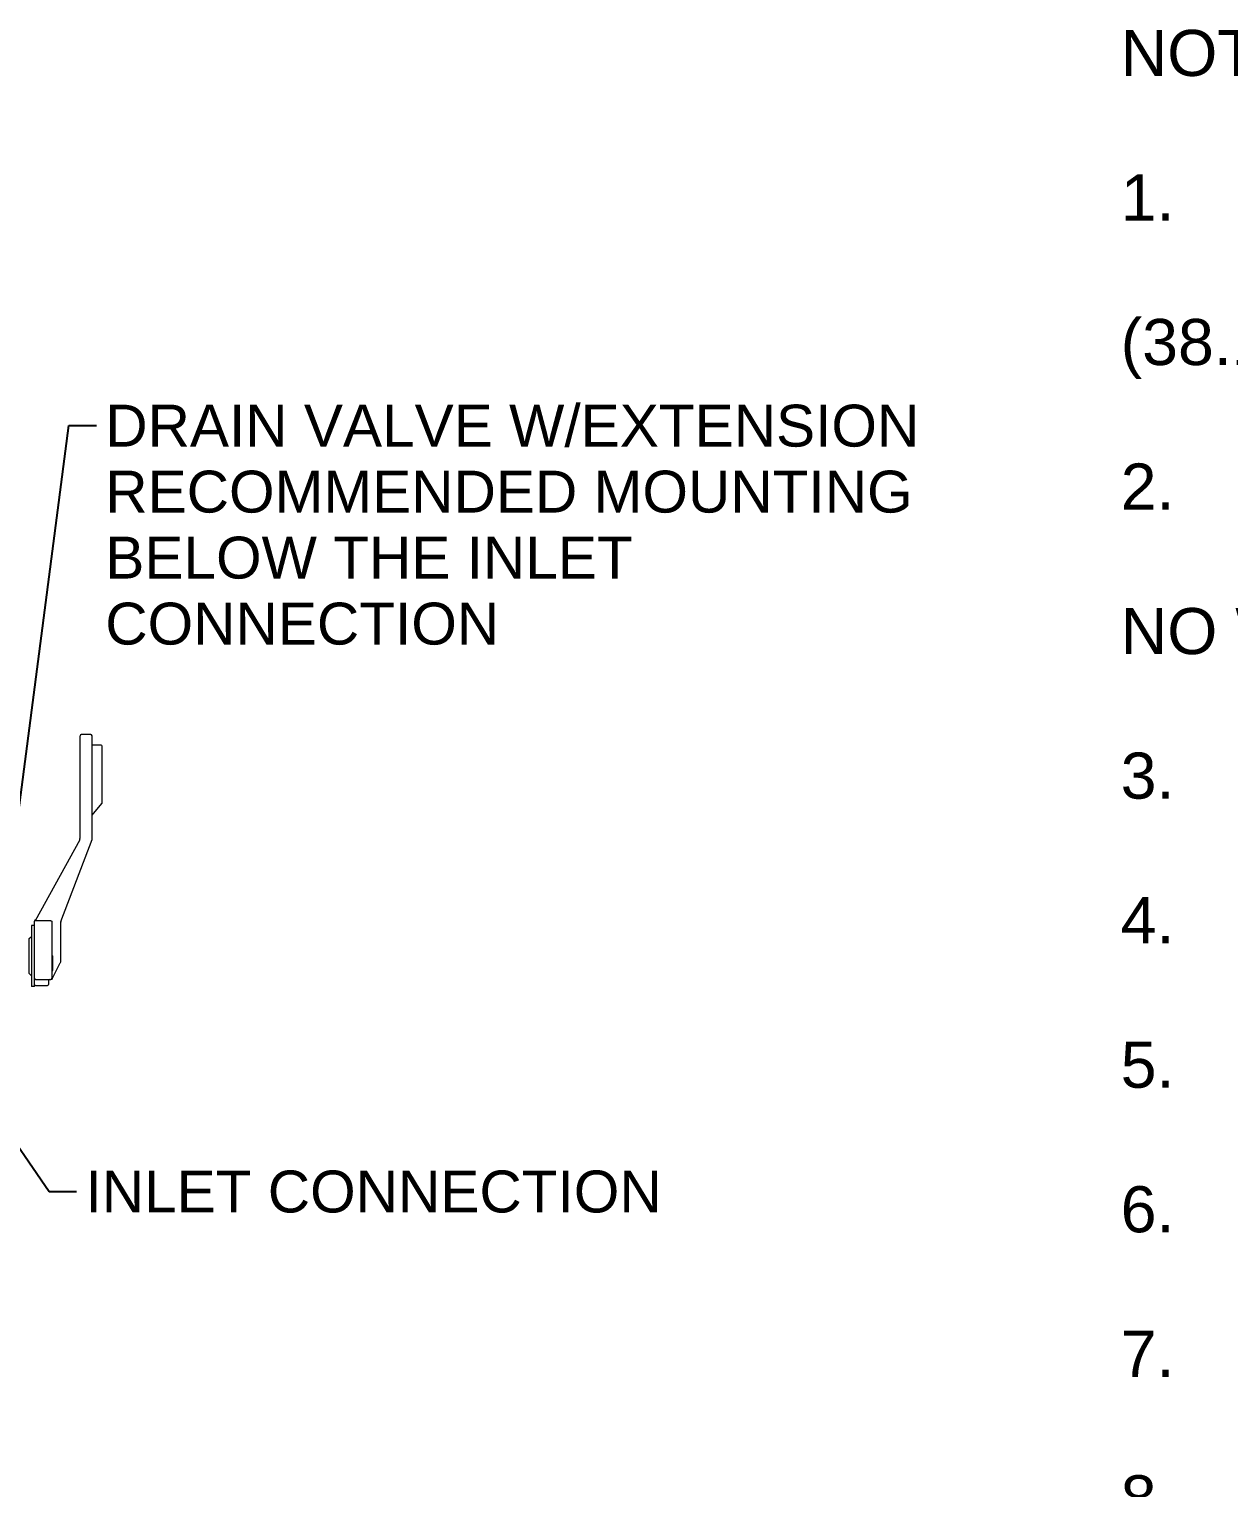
# Model space of a CAD drawing. Header units: inches. Extents: x 20 to 536, y 8 to 344.
# Drawn here: x 257.4 to 326, y 186.6 to 270.1 of the extents above; entities that cross this region are included whole.
import ezdxf

# ---------------------------------------------------------------- set-up
doc = ezdxf.new("R2010")
doc.units = ezdxf.units.IN
doc.header["$LTSCALE"] = 16
doc.header["$MEASUREMENT"] = 0
doc.layers.add('Symbol', color=7, linetype='Continuous', lineweight=25)
doc.layers.add('Visible', color=7, linetype='Continuous', lineweight=18)
doc.styles.add('Standard D-E', font='arial.ttf')
doc.styles.add('Standard D-E NeptuneBenson', font='arial.ttf')
doc.dimstyles.new('Default D-E$7', dxfattribs={"dimscale": 16, "dimtxt": 0.15, "dimasz": 0.098425, "dimexe": 0.125, "dimexo": 0.0625, "dimgap": 0.031496, "dimtad": 0, "dimtih": 1, "dimtoh": 1, "dimrnd": 1e-08, "dimzin": 4, "dimdsep": 46, "dimtxsty": 'Standard D-E', "dimcen": 0.09, "dimdle": 0.393701, "dimclrd": 256, "dimclre": 256, "dimclrt": 256, "dimadec": 0, "dimazin": 1, "dimtfac": 1, "dimtofl": 0, "dimtmove": 0, "dimatfit": 3, "dimfxl": 1, "dimtolj": 1, "dimtzin": 4, "dimlwd": -1, "dimlwe": -1, "dimarcsym": 0})

msp = doc.modelspace()

# ---------------------------------------------------------------- linework, layer by layer
at = {"layer": 'Visible'}
for p, q in [((260.31546, 229.64535), (260.31546, 223.80247)), ((260.89046, 229.77035), (260.44046, 229.77035)), ((261.01546, 223.79335), (261.01546, 229.64535)), ((261.53046, 229.14535), (261.03546, 229.14535)), ((261.59046, 225.85244), (261.59046, 229.08535)), ((261.02014, 225.15092), (261.57642, 225.81388)), ((260.29997, 223.74221), (257.74455, 219.09821)), ((259.22365, 219.06684), (261.00727, 223.74885)), ((257.53616, 218.82894), (257.53616, 215.32894)), ((257.71546, 218.82894), (257.53616, 218.82894)), ((257.71546, 215.82615), (257.71546, 219.08535)), ((258.65546, 219.09407), (257.81075, 219.09407)), ((258.71546, 219.03244), (258.71546, 215.82615)), ((259.21546, 216.77486), (259.21546, 219.02234)), ((257.41116, 218.07894), (257.53616, 218.20394)), ((257.41116, 217.80702), (257.41116, 218.07894)), ((257.41116, 216.07894), (257.41116, 217.80702)), ((258.72546, 217.087), (258.75546, 217.087)), ((258.75546, 216.5778), (258.72546, 216.5778)), ((258.75124, 215.8169), (259.18706, 216.68855)), ((258.76546, 216.92673), (258.76546, 217.077)), ((258.76546, 216.91391), (258.76546, 216.92673)), ((258.76546, 216.57497), (258.76546, 216.91391)), ((258.76546, 216.5678), (258.76546, 216.57497)), ((258.76546, 216.2538), (258.76546, 216.5678)), ((259.18706, 216.68855), (259.20226, 216.71895)), ((257.41116, 216.07894), (257.53616, 215.95394)), ((257.71546, 215.80535), (257.71546, 215.82615)), ((257.71546, 215.32894), (257.71546, 215.80535)), ((257.77546, 215.74535), (258.65546, 215.74535)), ((258.51546, 215.68535), (258.51546, 215.45535)), ((258.68726, 215.74535), (258.65546, 215.74535)), ((258.71546, 215.82615), (258.71546, 215.80535)), ((258.72546, 216.2438), (258.75546, 216.2438)), ((258.7287, 215.77184), (258.73008, 215.77458)), ((258.73008, 215.77458), (258.74422, 215.80286)), ((258.74422, 215.80286), (258.75124, 215.8169)), ((257.71546, 215.32894), (257.53616, 215.32894)), ((257.77546, 215.39535), (258.45546, 215.39535))]:
    msp.add_line(p, q, dxfattribs=at)
for centre, radius, start, end in [((260.44046, 229.64535), 0.125, 90, 180), ((260.89046, 229.64535), 0.125, 0, 90), ((261.03546, 229.16535), 0.02, 180, 270), ((261.53046, 229.08535), 0.06, 0, 90), ((261.53046, 225.85244), 0.06, 320, 0), ((261.03546, 225.13807), 0.02, 140, 180), ((260.19046, 223.80247), 0.125, 331.1775702, 0), ((260.89046, 223.79335), 0.125, 339.145542, 0), ((257.77546, 219.08535), 0.06, 94.8690171, 180), ((259.34046, 219.02234), 0.125, 159.145542, 180), ((258.72546, 217.097), 0.01, 180, 270), ((258.72546, 216.5878), 0.01, 180, 270), ((258.75546, 217.077), 0.01, 0, 90), ((258.75546, 216.5678), 0.01, 0, 90), ((258.75546, 216.2538), 0.01, 270, 0), ((259.09046, 216.77486), 0.125, 333.4349488, 0), ((257.77546, 215.80535), 0.06, 180, 270), ((257.77546, 215.45535), 0.06, 180, 270), ((258.45546, 215.45535), 0.06, 270, 0), ((258.57546, 215.68535), 0.06, 90, 180), ((258.65546, 215.80535), 0.06, 270, 0), ((258.72546, 216.2338), 0.01, 90, 180)]:
    msp.add_arc(centre, radius, start, end, dxfattribs=at)
for points, knots in [([(257.77546, 219.09617), (257.77096, 219.09677), (257.76669, 219.09695), (257.75861, 219.09678), (257.75503, 219.0964), (257.74907, 219.0957), (257.74653, 219.09533), (257.74428, 219.09582), (257.74392, 219.0963), (257.74418, 219.09745), (257.74433, 219.09782), (257.74455, 219.09821)], [-2.024502921, -2.024502921, -2.024502921, -2.024502921, -1.984405791, -1.984405791, -1.94129526, -1.94129526, -1.894654375, -1.894654375, -1.86412594, -1.86412594, -1.852017654, -1.852017654, -1.852017654, -1.852017654]), ([(257.81075, 219.09407), (257.80241, 219.09407), (257.79343, 219.0944), (257.7818, 219.0954), (257.77853, 219.09576), (257.77546, 219.09617)], [0, 0, 0, 0, 0.0635761667, 0.0635761667, 0.0897490203, 0.0897490203, 0.0897490203, 0.0897490203]), ([(258.65546, 219.09407), (258.6628, 219.09407), (258.67144, 219.09232), (258.68506, 219.08658), (258.69244, 219.08156), (258.70297, 219.07086), (258.70794, 219.06327), (258.7137, 219.04915), (258.71546, 219.04011), (258.71546, 219.03244)], [0, 0, 0, 0, 0.055947917, 0.055947917, 0.112646226, 0.112646226, 0.170293409, 0.170293409, 0.228788544, 0.228788544, 0.228788544, 0.228788544]), ([(258.71912, 215.75767), (258.71434, 215.75265), (258.70953, 215.74997), (258.7035, 215.74741), (258.70101, 215.74664), (258.69592, 215.74561), (258.69334, 215.74535), (258.69074, 215.74535)], [0, 0, 0, 0, 0.055402638, 0.055402638, 0.091701074, 0.091701074, 0.127427899, 0.127427899, 0.127427899, 0.127427899]), ([(258.7287, 215.77184), (258.72867, 215.77176), (258.72863, 215.77169), (258.72692, 215.76829), (258.72401, 215.76281), (258.71912, 215.75767)], [-0.0006488507, -0.0006488507, -0.0006488507, -0.0006488507, 0, 0, 0.02871512, 0.02871512, 0.02871512, 0.02871512])]:
    msp.add_open_spline(points, degree=3, knots=knots, dxfattribs=at)
msp.add_open_spline([(258.68726, 215.74535), (258.68843, 215.74535), (258.68959, 215.74535), (258.69074, 215.74535)], degree=3, dxfattribs=at)

# ---------------------------------------------------------------- texts
at = {"layer": 'Symbol', "attachment_point": 1}
for s, insert, char_height, width, line_spacing_factor, style in [('\\pxsm1.88;\\fArial|b0|i0;{\\H2.6400;NOTES:\\P}\\fArial|b0|i0;{\\H2.6400;1.^I}\\fArial|b0|i0;{\\H2.6400;FILTER TANK IS TO BE CONSTRUCTED OF HIGH QUALITY A36 CARBON STEEL, UPPER HEAD THICKNESS = 1 1/2" \\P(38.1mm), LOWER HEAD THICKNESS = 5/16" (7.93mm) & SHELL THICKNESS = 1/4" (6.35mm).\\P}\\fArial|b0|i0;{\\H2.6400;2.^I}\\fArial|b0|i0;{\\H2.6400;INTERIOR OF TANK IS LINED WITH FLEXSOL 3000. EXTERIOR IS COATED WITH 5-8 MILS OF HIGH SOLIDS ENAMEL. \\PNO WELDING OR EXTREME HEAT IS TO BE APPLIED TO TANK AFTER LINING OR COATING PROCESS IS DONE.\\P}\\fArial|b0|i0;{\\H2.6400;3.^I}\\fArial|b0|i0;{\\H2.6400;ELECTRICAL REQUIREMENTS: 120VAC-10-60Hz, 15 AMP CIRCUIT PROTECTION.\\P}\\fArial|b0|i0;{\\H2.6400;4.^I}\\fArial|b0|i0;{\\H2.6400;LOCATE ALL ELECTRICAL ITEMS IN A NON-HAZARDOUS LOCATION.\\P}\\fArial|b0|i0;{\\H2.6400;5.^I}\\fArial|b0|i0;{\\H2.6400;ELECTRICAL CONNECTIONS ARE THE RESPONSIBILITY OF THE CUSTOMER.\\P}\\fArial|b0|i0;{\\H2.6400;6.^I}\\fArial|b0|i0;{\\H2.6400;MEDIA QUANTITIES ARE INDICATED FOR INFORMATIONAL PURPOSES ONLY.\\P}\\fArial|b0|i0;{\\H2.6400;7.^I}\\fArial|b0|i0;{\\H2.6400;ALL PNEUMATIC TUBING SUPPLIED BY POOL CONTRACTOR.\\P}\\fArial|b0|i0;{\\H2.6400;8.^I}\\fArial|b0|i0;{\\H2.6400;DRAIN VALVE MUST BE A BUTTERFLY VALVE AND INSTALLED DIRECTLY ON THE BOTTOM TANK HEAD.\\P}\\fArial|b0|i0;{\\H2.6400;9.^I}\\fArial|b0|i0;{\\H2.6400;DESIGN PRESSURE IS 50 PSI (344.73 kpa). HYDROSTATICALLY TESTED TO 75 PSI (517.11 kpa).\\P}\\fArial|b0|i0;{\\H2.6400;10.^I}\\fArial|b0|i0;{\\H2.4000;THIS PRECOAT FILTER UTILIZES TUBE ELEMENTS AND THE EFFECTIVE  FILTRATION  AREA REPRESENTS THE UNCOATED \\PAREA}', (319.85705, 270.09652), 2.40000008, 216.2072296, 1.754237, 'Standard D-E NeptuneBenson'), ('\\fArial|b0|i0;DRAIN VALVE W/EXTENSION\\P\\fArial|b0|i0;RECOMMENDED MOUNTING \\P\\fArial|b0|i0;BELOW THE INLET\\P\\fArial|b0|i0;CONNECTION', (261.76505, 248.64215), 2.4000001, 47.1347599, 0.944221, 'Standard D-E')]:
    msp.add_mtext(s, dxfattribs=dict(at, insert=insert, char_height=char_height, width=width, line_spacing_factor=line_spacing_factor, style=style))
at = {"layer": 'Symbol', "insert": (260.62978, 204.80273), "char_height": 2.4000001, "width": 32.9780519, "attachment_point": 1, "style": 'Standard D-E'}
msp.add_mtext('\\fArial|b0|i0;INLET CONNECTION', dxfattribs=at)

# ---------------------------------------------------------------- leaders
at = {"layer": 'Symbol', "annotation_type": 0, "has_hookline": 1, "hookline_direction": 0}
for points, text_width in [([(255.86827, 218.07894), (259.68631, 247.44215), (261.26111, 247.44215)], 46.04202), ([(254.79201, 209.08626), (258.55104, 203.60273), (260.12584, 203.60273)], 32.38363)]:
    msp.add_leader(points, dimstyle='Default D-E$7', override={"dimtad": 0}, dxfattribs=dict(at, text_width=text_width))

doc.saveas('drawing.dxf')
